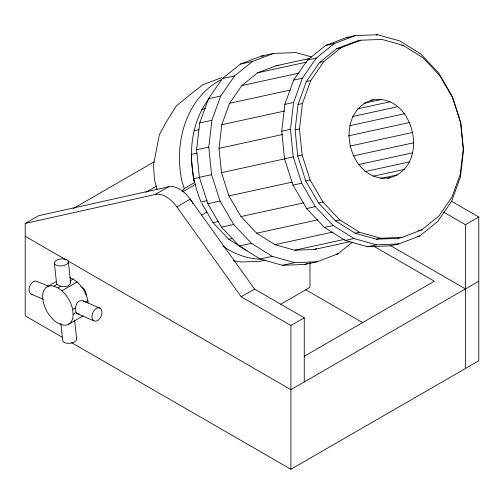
<?xml version="1.0" encoding="UTF-8"?>
<svg xmlns="http://www.w3.org/2000/svg" width="504" height="504" viewBox="0 0 504 504"><rect width="100%" height="100%" fill="white"/><g stroke="black" fill="none" stroke-linecap="round" stroke-linejoin="round"><path stroke-width="0.76" d="M76.526 313.003C73.823 308.543 76.671 298.582 83.16 300.983L100.019 308.152A7.037 4.561 -67 0 1 98.872 319.593A7.037 4.561 -67 0 1 91.98 315.68A7.037 4.561 -67 0 1 100.019 308.152M207.031 200.699L201.046 202.003C187.337 168.865 186.833 127.342 209.507 98.009M191.722 155.364L191.369 158.439L193.435 178.939L194.594 182.536L184.262 188.502L182.12 191.703M352.428 242.185L338.008 253.802L317.073 261.771L304.863 264.436L282.448 265.306L260.07 259.018L239.268 246.002L221.451 227.14L207.837 203.717L199.351 177.339L196.573 149.795L199.697 122.963L208.499 98.677L222.384 78.586L240.414 64.058L261.349 56.095L273.559 53.43L295.974 52.555L311.636 56.958M317.073 261.771L294.657 262.641L272.28 256.353L251.477 243.338L233.661 224.475L220.046 201.058L211.56 174.674L208.782 147.13L211.901 120.298L220.708 96.012L234.593 75.921L252.624 61.4L273.559 53.43M349.826 241.731L314.496 249.442L294.733 250.211L275.008 244.667L256.662 233.188L240.956 216.562L228.955 195.911L221.47 172.658L219.026 148.371L221.773 124.721L229.534 103.307L241.781 85.592L257.676 72.784L276.135 65.759L309.922 58.382M281.742 131.21L284.861 104.378L293.668 80.092L307.553 60.001L325.578 45.473L346.513 37.51L355.238 35.601L377.654 34.732L400.025 41.019L420.834 54.041L438.65 72.904L452.264 96.321L460.751 122.699L463.522 150.242L460.404 177.074L451.603 201.361L437.711 221.451L419.687 235.979L398.752 243.949L390.033 245.851L367.611 246.721L345.24 240.433L324.437 227.417L306.621 208.555L293.007 185.138L284.521 158.754L281.742 131.21L290.462 129.308L293.58 102.476L302.387 78.189L316.273 58.099L334.303 43.571L355.238 35.601M295.098 129.868L298.053 104.479L306.388 81.49L319.53 62.477L336.59 48.73L356.404 41.189L360.763 40.238L381.982 39.413L403.156 45.366L422.843 57.683L439.702 75.537L452.586 97.7L460.618 122.661L463.245 148.73L460.297 174.126L451.962 197.108L438.82 216.121L421.76 229.868L401.946 237.409L397.587 238.361L376.368 239.186L355.194 233.239L335.506 220.916L318.648 203.068L305.758 180.904L297.732 155.938L295.098 129.868L299.464 128.917L302.413 103.528L310.748 80.539L323.889 61.526L340.95 47.779L360.763 40.238M387.973 178.233C431.815 168.5 414.805 90.726 370.894 100.258M68.386 261.866A7.037 3.496 -6.1 0 1 57.853 265.728A7.037 3.496 -6.1 0 1 57.903 259.642A7.037 3.496 -6.1 0 1 68.386 261.866L70.604 282.605C69.206 288.477 60.278 287.255 56.769 284.092M194.594 182.536L193.435 178.939M25.2 223.429L38.543 215.725L168.657 186.757L155.314 194.462L25.2 223.429L25.2 315.857L62.672 337.491M73.231 208.536L154.174 161.803M145.795 192.314L156.675 186.033M182.782 191.671L195.583 184.281M155.314 194.462A26.567 15.334 60 0 1 176.86 206.898L190.197 199.193L254.558 289.088L304.252 317.785L304.252 381.969M47.111 286.826L56.391 281.471M93.895 320.802L77.043 313.633L76.255 312.512L73.143 314.307A21.565 12.449 60 0 1 61.841 324.79L57.897 323.114A21.565 12.449 60 0 1 43.168 301.556L42.645 296.698A21.565 12.449 60 0 1 53.947 286.222L57.059 284.426L56.593 283.702L54.375 262.962M53.947 286.222L57.897 287.897L61.003 286.102M70.037 280.886L73.143 279.096L77.093 281.969A21.565 12.449 60 0 1 87.872 300.649L88.131 303.074M57.897 287.897L61.841 290.776L77.093 281.969M201.663 215.038L207.056 211.932M73.143 314.307L72.626 309.45L75.732 307.654M85.384 302.085L87.872 300.649M68.676 324.179L83.261 315.762M176.86 206.898L241.214 296.793L254.558 289.088M280.747 304.233L309.96 287.362L309.96 262.458M241.214 296.793L290.909 325.483L304.252 317.785M443.678 212.134L465.457 224.708L478.8 217.01L478.8 360.788L290.909 469.268L71.53 342.607M304.441 356.189L434.328 281.194L373.741 246.217M478.8 281.194L290.909 389.674L67.334 260.593M373.199 99.754C332.168 111.119 347.527 183.62 389.51 177.893M314.496 249.442L316.625 248.629M304.863 264.436L307.755 263.334M397.587 238.361L399.785 237.523M390.033 245.851L391.476 245.303M221.546 77.673L202.841 84.748L191.514 93.561L176.249 106.016L165.854 122.692L159.358 134.713L153.493 165.01L154.476 179.796L157.04 189.592M240.414 64.058L252.624 61.4M325.578 45.473L334.303 43.571M376.198 35.053L377.654 34.732M336.59 48.73L340.95 47.779M222.384 78.586L234.593 75.921M307.553 60.001L316.273 58.099M257.676 72.784L306.829 62.061M319.53 62.477L323.889 61.526M401.701 45.681L403.156 45.366M241.781 85.592L299.382 73.023M208.499 98.677L220.708 96.012M293.668 80.092L302.387 78.189M306.388 81.49L310.748 80.539M201.632 109.393L205.367 108.581M229.534 103.307L290.209 90.065M199.697 122.963L211.901 120.298M284.861 104.378L293.58 102.476M298.053 104.479L302.413 103.528M193.87 130.807L199.099 129.667M221.773 124.721L284.747 110.975M363.976 103.276L381.61 99.427M357.727 108.832L390.008 101.789M196.573 149.795L208.782 147.13M352.535 116.55L397.807 106.672M191.117 154.463L197.102 153.159M219.026 148.371L282.769 134.461M349.896 125.653L404.491 113.74M348.188 135.923L409.594 122.522M199.351 177.339L211.56 174.674M284.521 158.754L293.24 156.851L290.462 129.308M297.732 155.938L302.091 154.986L299.464 128.917M193.567 178.744L199.546 177.439M221.47 172.658L285.214 158.747M349.719 146.173L412.776 132.413M353.197 155.969L413.816 142.739M358.848 164.543L412.644 152.8M228.955 195.911L291.929 182.171M305.758 180.904L310.118 179.953L323.007 202.117L339.866 219.964L359.554 232.287L380.728 238.234L401.946 237.409M207.837 203.717L220.046 201.058M293.007 185.138L301.726 183.229L315.34 206.653L333.157 225.515L353.959 238.531L376.337 244.818L398.752 243.949M364.871 171.618L409.343 161.916M373.395 176.161L404.132 169.451M380.52 178.58L397.366 174.907M201.821 203.333L213.053 222.648L218.282 221.508M240.956 216.562L303.931 202.816M318.648 203.068L323.007 202.117M221.451 227.14L233.661 224.475M306.621 208.555L315.34 206.653M213.053 222.648L228.759 239.274L232.495 238.461M256.662 233.188L318.106 219.782M335.506 220.916L339.866 219.964M239.268 246.002L251.477 243.338M324.437 227.417L333.157 225.515M275.008 244.667L332.602 232.098M355.194 233.239L359.554 232.287M294.733 250.211L344.648 239.318M260.07 259.018L272.28 256.353M345.24 240.433L353.959 238.531M265.18 260.203L259.906 261.356L240.862 261.967L233.358 260.713M376.368 239.186L380.728 238.234M418.125 230.662L421.76 229.868M282.448 265.306L294.657 262.641M367.611 246.721L376.337 244.818M336.483 254.136L338.008 253.802M417.507 236.452L419.687 235.979M79.103 313.772L77.043 313.633M346.513 37.51L348.837 37.416M261.349 56.095L263.668 56.001M276.135 65.759L278.416 65.671M69.854 277.691L73.143 279.096M48.378 286.184L37.139 281.408A7.037 4.561 -67 0 0 29.736 286.316A7.037 4.561 -67 0 0 32.155 294.424M31.021 294.059L42.96 299.137M451.571 201.285L478.8 217.01M390.65 245.713L465.457 288.899M305.777 289.781L362.622 322.598M25.2 236.263L65.974 259.806M228.759 239.274L247.099 250.753M83.16 300.983L84.048 301.631M302.091 154.986L310.118 179.953M293.24 156.851L301.726 183.229M184.262 188.502L181.938 181.282A93.838 75.348 77.7 0 1 221.483 79.582M70.34 281.377L70.604 282.605M74.611 320.04L76.665 339.249M60.845 323.442L62.654 340.339A7.037 3.496 -6.1 0 0 70.541 343.205A7.037 3.496 -6.1 0 0 76.432 338.354M465.457 224.708L465.457 368.493M290.909 325.483L290.909 469.268M167.145 187.242A26.567 15.334 60 0 1 193.089 203.748M61.841 290.776A21.565 12.449 60 0 1 72.626 309.45M80.923 286.096A7.491 4.322 60 0 1 86.329 295.199M259.787 259.22A93.838 75.348 77.7 0 1 222.781 246.097"/></g></svg>
